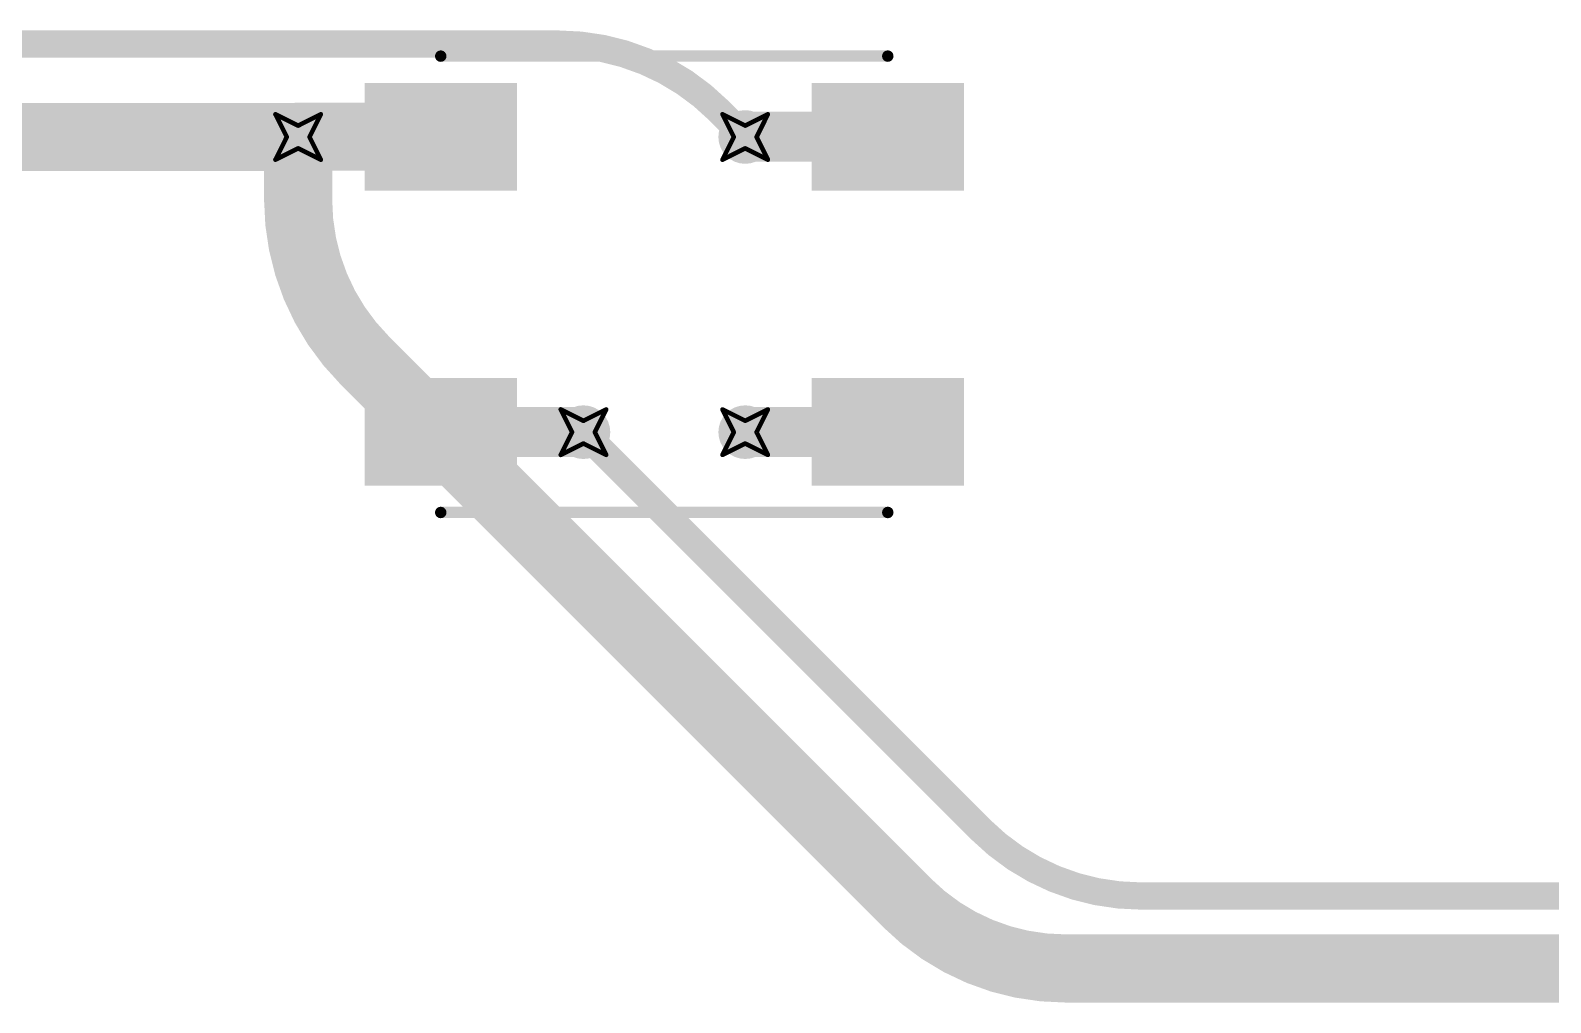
# Model space of a CAD drawing. Header units: inches. Extents: x -11 to 1110, y -7 to 455.
# Drawn here: x 215.06 to 232.06, y 122.71 to 133.58 of the extents above; entities that cross this region are included whole.
import ezdxf

# ---------------------------------------------------------------- set-up
doc = ezdxf.new("R2010")
doc.units = ezdxf.units.IN
for name, color, linetype in [('Bottom Layer', 5, 'Continuous'), ('Drill Drawing', 1, 'Continuous'), ('Top Layer', 1, 'Continuous'), ('Top Overlay', 2, 'Continuous'), ('Top Paste', 8, 'Continuous'), ('Top Solder', 216, 'Continuous'), ('Via Holes', 16, 'Continuous')]:
    doc.layers.add(name, color=color, linetype=linetype)

# ---------------------------------------------------------------- blocks, each defined once
blk = doc.blocks.new('WS2812B_B_W_117')
at = {"layer": 'Top Layer'}
for points in [[(-3.25, 2.15), (-1.75, 2.15), (-1.75, 1.15), (-3.25, 1.15)], [(3.25, 1.15), (1.75, 1.15), (1.75, 2.15), (3.25, 2.15)], [(-3.25, -1.15), (-1.75, -1.15), (-1.75, -2.15), (-3.25, -2.15)], [(1.75, -1.15), (3.25, -1.15), (3.25, -2.15), (1.75, -2.15)]]:
    blk.add_hatch(color=1, dxfattribs=at).paths.add_polyline_path(points)
at = {"layer": 'Top Paste'}
for points in [[(-3.25, 2.15), (-1.75, 2.15), (-1.75, 1.15), (-3.25, 1.15)], [(3.25, 1.15), (1.75, 1.15), (1.75, 2.15), (3.25, 2.15)], [(-3.25, -1.15), (-1.75, -1.15), (-1.75, -2.15), (-3.25, -2.15)], [(1.75, -1.15), (3.25, -1.15), (3.25, -2.15), (1.75, -2.15)]]:
    blk.add_hatch(color=8, dxfattribs=at).paths.add_polyline_path(points)
at = {"layer": 'Top Solder'}
for points in [[(-3.352, 2.252), (-1.648, 2.252), (-1.648, 1.048), (-3.352, 1.048)], [(3.352, 1.048), (1.648, 1.048), (1.648, 2.252), (3.352, 2.252)], [(-3.352, -1.048), (-1.648, -1.048), (-1.648, -2.252), (-3.352, -2.252)], [(1.648, -1.048), (3.352, -1.048), (3.352, -2.252), (1.648, -2.252)]]:
    blk.add_hatch(color=216, dxfattribs=at).paths.add_polyline_path(points)
at = {"layer": 'Top Overlay'}
for points in [[(-2.5, 2.551, 0.127, 0.127, 0), (2.5, 2.551, 0.127, 0.127, 0)], [(-3.556, 1.803, 0.254, 0.254, 0), (-3.429, 1.676, 0.254, 0.254, 0)], [(-3.556, 1.549, 0.254, 0.254, 0), (-3.556, 1.803, 0.254, 0.254, 0)], [(-3.556, 1.549, 0.254, 0.254, 0), (-3.429, 1.676, 0.254, 0.254, 0)], [(-2.5, -2.551, 0.127, 0.127, 0), (2.5, -2.551, 0.127, 0.127, 0)]]:
    blk.add_lwpolyline(points, format="xyseb", dxfattribs=at)
for points in [[(-2.532, 2.551, 0.0635, 0.0635, 1), (-2.468, 2.551, 0.0635, 0.0635, 1)], [(2.468, 2.551, 0.0635, 0.0635, 1), (2.532, 2.551, 0.0635, 0.0635, 1)], [(-3.619, 1.803, 0.127, 0.127, 1), (-3.493, 1.803, 0.127, 0.127, 1)], [(-3.619, 1.803, 0.127, 0.127, 1), (-3.493, 1.803, 0.127, 0.127, 1)], [(-3.493, 1.676, 0.127, 0.127, 1), (-3.365, 1.676, 0.127, 0.127, 1)], [(-3.493, 1.676, 0.127, 0.127, 1), (-3.365, 1.676, 0.127, 0.127, 1)], [(-3.619, 1.549, 0.127, 0.127, 1), (-3.493, 1.549, 0.127, 0.127, 1)], [(-3.619, 1.549, 0.127, 0.127, 1), (-3.493, 1.549, 0.127, 0.127, 1)], [(-2.532, -2.551, 0.0635, 0.0635, 1), (-2.468, -2.551, 0.0635, 0.0635, 1)], [(2.468, -2.551, 0.0635, 0.0635, 1), (2.532, -2.551, 0.0635, 0.0635, 1)]]:
    blk.add_lwpolyline(points, format="xyseb", close=True, dxfattribs=at)

msp = doc.modelspace()

# ---------------------------------------------------------------- hatches: boundary and pattern name
at = {"layer": 'Bottom Layer'}
h = msp.add_hatch(color=5, dxfattribs=at)
edge = h.paths.add_edge_path()
edge.add_arc((218.056, 132.387), 0.3, 0, 360)
h = msp.add_hatch(color=5, dxfattribs=at)
edge = h.paths.add_edge_path()
edge.add_arc((223.056, 132.387), 0.3, 0, 360)
h = msp.add_hatch(color=5, dxfattribs=at)
edge = h.paths.add_edge_path()
edge.add_arc((221.247, 129.087), 0.3, 0, 360)
h = msp.add_hatch(color=5, dxfattribs=at)
edge = h.paths.add_edge_path()
edge.add_arc((223.056, 129.087), 0.3, 0, 360)
at = {"layer": 'Top Layer'}
h = msp.add_hatch(color=1, dxfattribs=at)
edge = h.paths.add_edge_path()
edge.add_arc((218.056, 132.387), 0.3, 0, 360)
h = msp.add_hatch(color=1, dxfattribs=at)
edge = h.paths.add_edge_path()
edge.add_arc((223.056, 132.387), 0.3, 0, 360)
h = msp.add_hatch(color=1, dxfattribs=at)
edge = h.paths.add_edge_path()
edge.add_arc((221.247, 129.087), 0.3, 0, 360)
h = msp.add_hatch(color=1, dxfattribs=at)
edge = h.paths.add_edge_path()
edge.add_arc((223.056, 129.087), 0.3, 0, 360)
at = {"layer": 'Via Holes'}
h = msp.add_hatch(color=7, dxfattribs=at)
edge = h.paths.add_edge_path()
edge.add_arc((218.056, 132.387), 0.15, 0, 360)
h = msp.add_hatch(color=7, dxfattribs=at)
edge = h.paths.add_edge_path()
edge.add_arc((223.056, 132.387), 0.15, 0, 360)
h = msp.add_hatch(color=7, dxfattribs=at)
edge = h.paths.add_edge_path()
edge.add_arc((221.247, 129.087), 0.15, 0, 360)
h = msp.add_hatch(color=7, dxfattribs=at)
edge = h.paths.add_edge_path()
edge.add_arc((223.056, 129.087), 0.15, 0, 360)

# ---------------------------------------------------------------- linework, layer by layer
at = {"layer": 'Bottom Layer'}
for points in [[(214.226, 133.426, 0.305, 0.305, 0), (220.964, 133.426, 0.305, 0.305, 0)], [(220.964, 133.426, 0.305, 0.305, -0.198912), (222.761, 132.682, 0.305, 0.305, 0)], [(222.761, 132.682, 0.305, 0.305, 0), (223.056, 132.387, 0.305, 0.305, 0)], [(213.546, 132.387, 0.762, 0.762, 0), (218.056, 132.387, 0.762, 0.762, 0)], [(218.056, 131.688, 0.762, 0.762, 0), (218.056, 132.387, 0.762, 0.762, 0)], [(218.8, 129.891, 0.762, 0.762, -0.198912), (218.056, 131.688, 0.762, 0.762, 0)], [(218.8, 129.891, 0.762, 0.762, 0), (224.866, 123.825, 0.762, 0.762, 0)], [(221.247, 129.087, 0.305, 0.305, 0), (225.689, 124.645, 0.305, 0.305, 0)], [(227.485, 123.901, 0.305, 0.305, -0.198912), (225.689, 124.645, 0.305, 0.305, 0)], [(226.639, 123.091, 0.762, 0.762, -0.198912), (224.866, 123.825, 0.762, 0.762, 0)], [(227.485, 123.901, 0.305, 0.305, 0), (236.001, 123.901, 0.305, 0.305, 0)], [(226.639, 123.091, 0.762, 0.762, 0), (232.864, 123.091, 0.762, 0.762, 0)]]:
    msp.add_lwpolyline(points, format="xyseb", dxfattribs=at)
for points in [[(220.888, 133.426, 0.152, 0.152, 1), (221.041, 133.426, 0.152, 0.152, 1)], [(220.888, 133.426, 0.152, 0.152, 1), (221.041, 133.426, 0.152, 0.152, 1)], [(222.684, 132.682, 0.152, 0.152, 1), (222.837, 132.682, 0.152, 0.152, 1)], [(222.684, 132.682, 0.152, 0.152, 1), (222.837, 132.682, 0.152, 0.152, 1)], [(217.865, 132.387, 0.381, 0.381, 1), (218.246, 132.387, 0.381, 0.381, 1)], [(217.865, 132.387, 0.381, 0.381, 1), (218.246, 132.387, 0.381, 0.381, 1)], [(222.98, 132.387, 0.152, 0.152, 1), (223.132, 132.387, 0.152, 0.152, 1)], [(217.865, 131.688, 0.381, 0.381, 1), (218.246, 131.688, 0.381, 0.381, 1)], [(217.865, 131.688, 0.381, 0.381, 1), (218.246, 131.688, 0.381, 0.381, 1)], [(218.609, 129.891, 0.381, 0.381, 1), (218.99, 129.891, 0.381, 0.381, 1)], [(218.609, 129.891, 0.381, 0.381, 1), (218.99, 129.891, 0.381, 0.381, 1)], [(221.171, 129.087, 0.152, 0.152, 1), (221.323, 129.087, 0.152, 0.152, 1)], [(225.613, 124.645, 0.152, 0.152, 1), (225.765, 124.645, 0.152, 0.152, 1)], [(225.613, 124.645, 0.152, 0.152, 1), (225.765, 124.645, 0.152, 0.152, 1)], [(224.676, 123.825, 0.381, 0.381, 1), (225.057, 123.825, 0.381, 0.381, 1)], [(224.676, 123.825, 0.381, 0.381, 1), (225.057, 123.825, 0.381, 0.381, 1)], [(227.409, 123.901, 0.152, 0.152, 1), (227.561, 123.901, 0.152, 0.152, 1)], [(227.409, 123.901, 0.152, 0.152, 1), (227.561, 123.901, 0.152, 0.152, 1)], [(226.449, 123.091, 0.381, 0.381, 1), (226.83, 123.091, 0.381, 0.381, 1)], [(226.449, 123.091, 0.381, 0.381, 1), (226.83, 123.091, 0.381, 0.381, 1)]]:
    msp.add_lwpolyline(points, format="xyseb", close=True, dxfattribs=at)
at = {"layer": 'Drill Drawing'}
for points in [[(217.802, 132.641, 0.0508, 0.0508, 0), (218.056, 132.514, 0.0508, 0.0508, 0)], [(217.802, 132.641, 0.0508, 0.0508, 0), (217.929, 132.387, 0.0508, 0.0508, 0)], [(218.056, 132.514, 0.0508, 0.0508, 0), (218.31, 132.641, 0.0508, 0.0508, 0)], [(218.183, 132.387, 0.0508, 0.0508, 0), (218.31, 132.641, 0.0508, 0.0508, 0)], [(222.802, 132.641, 0.0508, 0.0508, 0), (223.056, 132.514, 0.0508, 0.0508, 0)], [(222.802, 132.641, 0.0508, 0.0508, 0), (222.929, 132.387, 0.0508, 0.0508, 0)], [(223.056, 132.514, 0.0508, 0.0508, 0), (223.31, 132.641, 0.0508, 0.0508, 0)], [(223.183, 132.387, 0.0508, 0.0508, 0), (223.31, 132.641, 0.0508, 0.0508, 0)], [(217.802, 132.133, 0.0508, 0.0508, 0), (217.929, 132.387, 0.0508, 0.0508, 0)], [(217.802, 132.133, 0.0508, 0.0508, 0), (218.056, 132.26, 0.0508, 0.0508, 0)], [(218.056, 132.26, 0.0508, 0.0508, 0), (218.31, 132.133, 0.0508, 0.0508, 0)], [(218.183, 132.387, 0.0508, 0.0508, 0), (218.31, 132.133, 0.0508, 0.0508, 0)], [(222.802, 132.133, 0.0508, 0.0508, 0), (222.929, 132.387, 0.0508, 0.0508, 0)], [(222.802, 132.133, 0.0508, 0.0508, 0), (223.056, 132.26, 0.0508, 0.0508, 0)], [(223.056, 132.26, 0.0508, 0.0508, 0), (223.31, 132.133, 0.0508, 0.0508, 0)], [(223.183, 132.387, 0.0508, 0.0508, 0), (223.31, 132.133, 0.0508, 0.0508, 0)], [(220.993, 129.341, 0.0508, 0.0508, 0), (221.247, 129.214, 0.0508, 0.0508, 0)], [(220.993, 129.341, 0.0508, 0.0508, 0), (221.12, 129.087, 0.0508, 0.0508, 0)], [(221.247, 129.214, 0.0508, 0.0508, 0), (221.501, 129.341, 0.0508, 0.0508, 0)], [(221.374, 129.087, 0.0508, 0.0508, 0), (221.501, 129.341, 0.0508, 0.0508, 0)], [(222.802, 129.341, 0.0508, 0.0508, 0), (223.056, 129.214, 0.0508, 0.0508, 0)], [(222.802, 129.341, 0.0508, 0.0508, 0), (222.929, 129.087, 0.0508, 0.0508, 0)], [(223.056, 129.214, 0.0508, 0.0508, 0), (223.31, 129.341, 0.0508, 0.0508, 0)], [(223.183, 129.087, 0.0508, 0.0508, 0), (223.31, 129.341, 0.0508, 0.0508, 0)], [(220.993, 128.833, 0.0508, 0.0508, 0), (221.12, 129.087, 0.0508, 0.0508, 0)], [(221.374, 129.087, 0.0508, 0.0508, 0), (221.501, 128.833, 0.0508, 0.0508, 0)], [(222.802, 128.833, 0.0508, 0.0508, 0), (222.929, 129.087, 0.0508, 0.0508, 0)], [(223.183, 129.087, 0.0508, 0.0508, 0), (223.31, 128.833, 0.0508, 0.0508, 0)], [(220.993, 128.833, 0.0508, 0.0508, 0), (221.247, 128.96, 0.0508, 0.0508, 0)], [(221.247, 128.96, 0.0508, 0.0508, 0), (221.501, 128.833, 0.0508, 0.0508, 0)], [(222.802, 128.833, 0.0508, 0.0508, 0), (223.056, 128.96, 0.0508, 0.0508, 0)], [(223.056, 128.96, 0.0508, 0.0508, 0), (223.31, 128.833, 0.0508, 0.0508, 0)]]:
    msp.add_lwpolyline(points, format="xyseb", dxfattribs=at)
for points in [[(217.789, 132.641, 0.0254, 0.0254, 1), (217.814, 132.641, 0.0254, 0.0254, 1)], [(217.789, 132.641, 0.0254, 0.0254, 1), (217.814, 132.641, 0.0254, 0.0254, 1)], [(218.297, 132.641, 0.0254, 0.0254, 1), (218.322, 132.641, 0.0254, 0.0254, 1)], [(218.297, 132.641, 0.0254, 0.0254, 1), (218.322, 132.641, 0.0254, 0.0254, 1)], [(222.789, 132.641, 0.0254, 0.0254, 1), (222.814, 132.641, 0.0254, 0.0254, 1)], [(222.789, 132.641, 0.0254, 0.0254, 1), (222.814, 132.641, 0.0254, 0.0254, 1)], [(223.297, 132.641, 0.0254, 0.0254, 1), (223.322, 132.641, 0.0254, 0.0254, 1)], [(223.297, 132.641, 0.0254, 0.0254, 1), (223.322, 132.641, 0.0254, 0.0254, 1)], [(218.043, 132.514, 0.0254, 0.0254, 1), (218.068, 132.514, 0.0254, 0.0254, 1)], [(218.043, 132.514, 0.0254, 0.0254, 1), (218.068, 132.514, 0.0254, 0.0254, 1)], [(223.043, 132.514, 0.0254, 0.0254, 1), (223.068, 132.514, 0.0254, 0.0254, 1)], [(223.043, 132.514, 0.0254, 0.0254, 1), (223.068, 132.514, 0.0254, 0.0254, 1)], [(217.916, 132.387, 0.0254, 0.0254, 1), (217.941, 132.387, 0.0254, 0.0254, 1)], [(217.916, 132.387, 0.0254, 0.0254, 1), (217.941, 132.387, 0.0254, 0.0254, 1)], [(218.043, 132.26, 0.0254, 0.0254, 1), (218.068, 132.26, 0.0254, 0.0254, 1)], [(218.043, 132.26, 0.0254, 0.0254, 1), (218.068, 132.26, 0.0254, 0.0254, 1)], [(218.17, 132.387, 0.0254, 0.0254, 1), (218.195, 132.387, 0.0254, 0.0254, 1)], [(218.17, 132.387, 0.0254, 0.0254, 1), (218.195, 132.387, 0.0254, 0.0254, 1)], [(222.916, 132.387, 0.0254, 0.0254, 1), (222.941, 132.387, 0.0254, 0.0254, 1)], [(222.916, 132.387, 0.0254, 0.0254, 1), (222.941, 132.387, 0.0254, 0.0254, 1)], [(223.043, 132.26, 0.0254, 0.0254, 1), (223.068, 132.26, 0.0254, 0.0254, 1)], [(223.043, 132.26, 0.0254, 0.0254, 1), (223.068, 132.26, 0.0254, 0.0254, 1)], [(223.17, 132.387, 0.0254, 0.0254, 1), (223.195, 132.387, 0.0254, 0.0254, 1)], [(223.17, 132.387, 0.0254, 0.0254, 1), (223.195, 132.387, 0.0254, 0.0254, 1)], [(217.789, 132.133, 0.0254, 0.0254, 1), (217.814, 132.133, 0.0254, 0.0254, 1)], [(217.789, 132.133, 0.0254, 0.0254, 1), (217.814, 132.133, 0.0254, 0.0254, 1)], [(218.297, 132.133, 0.0254, 0.0254, 1), (218.322, 132.133, 0.0254, 0.0254, 1)], [(218.297, 132.133, 0.0254, 0.0254, 1), (218.322, 132.133, 0.0254, 0.0254, 1)], [(222.789, 132.133, 0.0254, 0.0254, 1), (222.814, 132.133, 0.0254, 0.0254, 1)], [(222.789, 132.133, 0.0254, 0.0254, 1), (222.814, 132.133, 0.0254, 0.0254, 1)], [(223.297, 132.133, 0.0254, 0.0254, 1), (223.322, 132.133, 0.0254, 0.0254, 1)], [(223.297, 132.133, 0.0254, 0.0254, 1), (223.322, 132.133, 0.0254, 0.0254, 1)], [(220.98, 129.341, 0.0254, 0.0254, 1), (221.006, 129.341, 0.0254, 0.0254, 1)], [(220.98, 129.341, 0.0254, 0.0254, 1), (221.006, 129.341, 0.0254, 0.0254, 1)], [(221.234, 129.214, 0.0254, 0.0254, 1), (221.26, 129.214, 0.0254, 0.0254, 1)], [(221.234, 129.214, 0.0254, 0.0254, 1), (221.26, 129.214, 0.0254, 0.0254, 1)], [(221.488, 129.341, 0.0254, 0.0254, 1), (221.514, 129.341, 0.0254, 0.0254, 1)], [(221.488, 129.341, 0.0254, 0.0254, 1), (221.514, 129.341, 0.0254, 0.0254, 1)], [(222.789, 129.341, 0.0254, 0.0254, 1), (222.814, 129.341, 0.0254, 0.0254, 1)], [(222.789, 129.341, 0.0254, 0.0254, 1), (222.814, 129.341, 0.0254, 0.0254, 1)], [(223.043, 129.214, 0.0254, 0.0254, 1), (223.068, 129.214, 0.0254, 0.0254, 1)], [(223.043, 129.214, 0.0254, 0.0254, 1), (223.068, 129.214, 0.0254, 0.0254, 1)], [(223.297, 129.341, 0.0254, 0.0254, 1), (223.322, 129.341, 0.0254, 0.0254, 1)], [(223.297, 129.341, 0.0254, 0.0254, 1), (223.322, 129.341, 0.0254, 0.0254, 1)], [(221.107, 129.087, 0.0254, 0.0254, 1), (221.133, 129.087, 0.0254, 0.0254, 1)], [(221.107, 129.087, 0.0254, 0.0254, 1), (221.133, 129.087, 0.0254, 0.0254, 1)], [(221.361, 129.087, 0.0254, 0.0254, 1), (221.387, 129.087, 0.0254, 0.0254, 1)], [(221.361, 129.087, 0.0254, 0.0254, 1), (221.387, 129.087, 0.0254, 0.0254, 1)], [(222.916, 129.087, 0.0254, 0.0254, 1), (222.941, 129.087, 0.0254, 0.0254, 1)], [(222.916, 129.087, 0.0254, 0.0254, 1), (222.941, 129.087, 0.0254, 0.0254, 1)], [(223.17, 129.087, 0.0254, 0.0254, 1), (223.195, 129.087, 0.0254, 0.0254, 1)], [(223.17, 129.087, 0.0254, 0.0254, 1), (223.195, 129.087, 0.0254, 0.0254, 1)], [(221.234, 128.96, 0.0254, 0.0254, 1), (221.26, 128.96, 0.0254, 0.0254, 1)], [(221.234, 128.96, 0.0254, 0.0254, 1), (221.26, 128.96, 0.0254, 0.0254, 1)], [(223.043, 128.96, 0.0254, 0.0254, 1), (223.068, 128.96, 0.0254, 0.0254, 1)], [(223.043, 128.96, 0.0254, 0.0254, 1), (223.068, 128.96, 0.0254, 0.0254, 1)], [(220.98, 128.833, 0.0254, 0.0254, 1), (221.006, 128.833, 0.0254, 0.0254, 1)], [(220.98, 128.833, 0.0254, 0.0254, 1), (221.006, 128.833, 0.0254, 0.0254, 1)], [(221.488, 128.833, 0.0254, 0.0254, 1), (221.514, 128.833, 0.0254, 0.0254, 1)], [(221.488, 128.833, 0.0254, 0.0254, 1), (221.514, 128.833, 0.0254, 0.0254, 1)], [(222.789, 128.833, 0.0254, 0.0254, 1), (222.814, 128.833, 0.0254, 0.0254, 1)], [(222.789, 128.833, 0.0254, 0.0254, 1), (222.814, 128.833, 0.0254, 0.0254, 1)], [(223.297, 128.833, 0.0254, 0.0254, 1), (223.322, 128.833, 0.0254, 0.0254, 1)], [(223.297, 128.833, 0.0254, 0.0254, 1), (223.322, 128.833, 0.0254, 0.0254, 1)]]:
    msp.add_lwpolyline(points, format="xyseb", close=True, dxfattribs=at)
at = {"layer": 'Top Layer'}
for points in [[(218.056, 132.39, 0.762, 0.762, 0), (219.651, 132.39, 0.762, 0.762, 0)], [(223.056, 132.39, 0.559, 0.559, 0), (224.651, 132.39, 0.559, 0.559, 0)], [(219.651, 129.09, 0.559, 0.559, 0), (221.247, 129.09, 0.559, 0.559, 0)], [(223.056, 129.09, 0.559, 0.559, 0), (224.651, 129.09, 0.559, 0.559, 0)]]:
    msp.add_lwpolyline(points, format="xyseb", dxfattribs=at)
for points in [[(217.865, 132.39, 0.381, 0.381, 1), (218.246, 132.39, 0.381, 0.381, 1)], [(219.461, 132.39, 0.381, 0.381, 1), (219.842, 132.39, 0.381, 0.381, 1)], [(222.916, 132.39, 0.279, 0.279, 1), (223.195, 132.39, 0.279, 0.279, 1)], [(224.512, 132.39, 0.279, 0.279, 1), (224.791, 132.39, 0.279, 0.279, 1)], [(219.512, 129.09, 0.279, 0.279, 1), (219.791, 129.09, 0.279, 0.279, 1)], [(221.107, 129.09, 0.279, 0.279, 1), (221.387, 129.09, 0.279, 0.279, 1)], [(222.916, 129.09, 0.279, 0.279, 1), (223.195, 129.09, 0.279, 0.279, 1)], [(224.512, 129.09, 0.279, 0.279, 1), (224.791, 129.09, 0.279, 0.279, 1)]]:
    msp.add_lwpolyline(points, format="xyseb", close=True, dxfattribs=at)

# ---------------------------------------------------------------- block references
msp.add_blockref('WS2812B_B_W_117', (222.151, 130.74))

doc.saveas('drawing.dxf')
